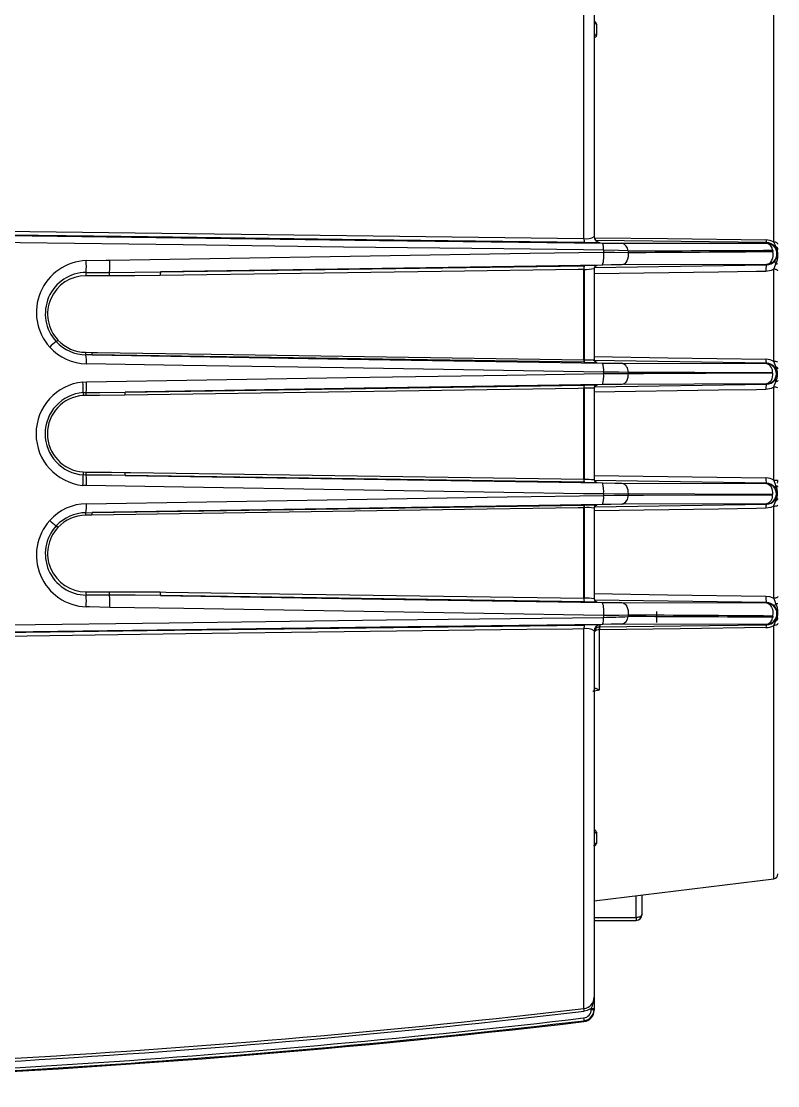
# Model space of a CAD drawing. Extents: x 6 to 134, y 1 to 99.
# Drawn here: x 101.55 to 105.5, y 41.89 to 47.44 of the extents above; entities that cross this region are included whole.
import ezdxf

# ---------------------------------------------------------------- set-up
doc = ezdxf.new("R2010")
doc.units = 0
doc.header["$MEASUREMENT"] = 0
doc.layers.add('OBJECT', color=7, linetype='CONTINUOUS')

msp = doc.modelspace()

# ---------------------------------------------------------------- linework, layer by layer
at = {"layer": 'OBJECT'}
for p, q in [((104.4901, 46.3085), (104.4901, 48.2902)), ((104.5431, 48.2302), (104.5431, 46.3191)), ((105.4812, 46.2908), (105.4812, 47.6032)), ((104.5563, 47.4283), (104.5563, 47.3702)), ((105.4431, 46.2878), (104.5518, 46.2986)), ((104.5727, 46.2892), (104.5727, 46.2891)), ((104.6878, 46.2844), (105.4431, 46.2849)), ((105.4431, 46.2849), (105.4431, 46.2878)), ((104.5923, 46.2483), (104.5923, 46.2387)), ((104.7201, 46.2443), (104.7201, 46.2364)), ((102.2792, 46.1345), (104.4918, 46.1674)), ((104.4899, 45.6761), (104.4899, 46.1482)), ((104.4903, 46.1481), (104.4903, 45.6761)), ((104.5431, 46.1522), (104.5431, 45.6782)), ((104.5447, 46.1581), (105.4431, 46.1717)), ((104.5579, 46.1672), (104.5579, 46.1667)), ((105.4431, 46.1734), (104.688, 46.1716)), ((105.4431, 46.1734), (105.4431, 46.1717)), ((105.4812, 45.6673), (105.4812, 46.1489)), ((102.0103, 46.1145), (101.889, 46.1149)), ((101.8877, 45.7152), (101.9198, 45.7147)), ((101.9216, 45.7016), (101.8895, 45.7021)), ((104.4918, 45.663), (101.9216, 45.7016)), ((105.443, 45.6582), (104.5366, 45.6721)), ((104.5579, 45.6636), (104.5579, 45.6632)), ((104.688, 45.6583), (105.443, 45.6559)), ((105.443, 45.6559), (105.443, 45.6582)), ((104.5923, 45.6121), (104.5923, 45.6044)), ((104.7201, 45.61), (104.7201, 45.6044)), ((101.8732, 45.5597), (101.8919, 45.5607)), ((102.0949, 45.5074), (104.4918, 45.5433)), ((104.4899, 45.0528), (104.4899, 45.5272)), ((104.4903, 45.5272), (104.4903, 45.0528)), ((104.5431, 45.5282), (104.5431, 45.0518)), ((104.5472, 45.5345), (105.443, 45.5482)), ((104.5579, 45.5432), (104.5579, 45.5427)), ((105.443, 45.5502), (104.688, 45.5478)), ((105.443, 45.5502), (105.443, 45.5482)), ((105.4812, 45.0475), (105.4812, 45.5325)), ((101.8885, 45.4901), (101.8746, 45.4896)), ((101.8751, 45.505), (101.8901, 45.5056)), ((101.8746, 45.0904), (101.8885, 45.0899)), ((101.8901, 45.0744), (101.8751, 45.075)), ((104.4918, 45.0367), (102.0949, 45.0726)), ((101.8919, 45.0193), (101.8732, 45.0203)), ((105.443, 45.0318), (104.5449, 45.0455)), ((104.5579, 45.0373), (104.5579, 45.0368)), ((104.688, 45.0322), (105.443, 45.0298)), ((105.443, 45.0298), (105.443, 45.0318)), ((104.5923, 44.9756), (104.5923, 44.9679)), ((104.7201, 44.9756), (104.7201, 44.97)), ((101.9216, 44.8784), (104.4918, 44.917)), ((104.4899, 44.4318), (104.4899, 44.9039)), ((104.4903, 44.9039), (104.4903, 44.4318)), ((104.5431, 44.9018), (104.5431, 44.4278)), ((104.547, 44.908), (105.443, 44.9218)), ((104.5579, 44.9168), (104.5579, 44.9164)), ((105.443, 44.9241), (104.688, 44.9217)), ((105.443, 44.9241), (105.443, 44.9218)), ((105.4812, 44.4311), (105.4812, 44.9127)), ((101.9198, 44.8652), (101.8877, 44.8648)), ((101.8895, 44.8779), (101.9216, 44.8784)), ((101.889, 44.4651), (102.0103, 44.4655)), ((104.4918, 44.4126), (102.2792, 44.4455)), ((105.4431, 44.4083), (104.5447, 44.4219)), ((104.5579, 44.4133), (104.5579, 44.4128)), ((104.688, 44.4084), (105.4431, 44.4066)), ((105.4431, 44.4066), (105.4431, 44.4083)), ((104.5923, 44.3413), (104.5923, 44.3317)), ((104.7201, 44.3436), (104.7201, 44.3357)), ((104.8698, 44.3039), (104.8698, 44.3614)), ((104.5727, 44.2909), (104.5727, 44.2817)), ((105.4431, 44.2951), (104.6878, 44.2956)), ((105.4431, 44.2951), (105.4431, 44.2922)), ((105.4431, 44.2951), (105.4431, 44.2951)), ((105.4431, 44.2922), (105.4431, 44.2922)), ((105.4812, 42.9673), (105.4812, 44.2892)), ((104.4901, 42.2898), (104.4901, 44.2715)), ((104.5431, 44.2609), (104.5431, 42.3497)), ((104.5727, 44.2817), (104.5695, 44.2814)), ((104.5695, 44.2671), (104.5695, 43.9514)), ((104.57, 44.2671), (104.5695, 44.2671)), ((104.5695, 43.9514), (104.537, 43.9439)), ((104.5563, 43.2098), (104.5563, 43.1517)), ((104.5431, 42.8521), (105.4812, 42.9673)), ((104.7631, 42.7649), (104.7631, 42.8791)), ((104.7931, 42.8828), (104.7931, 42.7799)), ((104.5431, 42.7649), (104.7631, 42.7649)), ((104.5431, 42.7499), (104.7631, 42.7499)), ((104.7631, 42.7649), (104.7631, 42.7499)), ((104.5431, 42.3497), (104.5431, 42.2903)), ((104.5282, 42.2852), (104.5282, 42.29)), ((104.5431, 42.2903), (104.5431, 42.2856)), ((104.5431, 42.2856), (104.5431, 42.2808)), ((104.4901, 42.2212), (104.4901, 42.2259))]:
    msp.add_line(p, q, dxfattribs=at)
at = {"layer": 'OBJECT', "flags": 128}
for points in [[(100.9533, 46.3546), (101.1813, 46.3515), (102.0097, 46.3404), (102.8371, 46.3296), (103.6643, 46.3189), (104.4901, 46.3085)], [(104.4932, 46.2886), (103.3551, 46.3028), (102.2144, 46.3175), (101.0691, 46.3327), (100.9719, 46.3341)], [(100.9741, 46.3317), (101.0899, 46.3301), (102.256, 46.3146), (103.4228, 46.2995), (104.5869, 46.285)], [(104.5923, 46.2483), (104.4881, 46.2495), (104.0708, 46.2545), (103.235, 46.2648), (102.3978, 46.2755), (101.2608, 46.2905), (101.0084, 46.2939)], [(104.5443, 46.3132), (104.9271, 46.3084), (105.4404, 46.302)], [(104.5869, 46.285), (104.6484, 46.2845), (104.6878, 46.2844)], [(105.4922, 46.2666), (105.4879, 46.2756), (105.4812, 46.2908)], [(105.5031, 46.2801), (105.5027, 46.282), (105.5015, 46.2839), (105.4995, 46.2856), (105.4969, 46.2872), (105.4936, 46.2885), (105.4898, 46.2896), (105.4856, 46.2903), (105.4812, 46.2908)], [(102.0134, 46.1966), (102.1181, 46.1983), (102.5367, 46.2053), (103.373, 46.219), (104.2078, 46.2325), (104.5923, 46.2387)], [(104.7201, 46.2443), (104.6702, 46.2463), (104.5923, 46.2483)], [(104.5923, 46.2387), (104.6492, 46.2384), (104.7201, 46.2364)], [(104.7201, 46.2364), (104.7211, 46.2248), (104.7204, 46.2132), (104.718, 46.2021), (104.7141, 46.1921), (104.7089, 46.1837), (104.7026, 46.1773), (104.6955, 46.1732), (104.688, 46.1716)], [(105.4752, 46.2413), (105.4766, 46.2295), (105.4763, 46.2174), (105.4741, 46.2058), (105.4702, 46.1952), (105.4649, 46.1863), (105.4583, 46.1795), (105.4509, 46.1751), (105.4431, 46.1734)], [(101.8906, 46.1938), (101.9953, 46.1963), (102.0134, 46.1966)], [(105.4812, 46.1489), (105.4848, 46.1582), (105.4922, 46.1776)], [(105.4868, 46.1925), (105.4863, 46.1914), (105.4861, 46.19), (105.4862, 46.1883), (105.4867, 46.1865), (105.4876, 46.1844), (105.4888, 46.1823), (105.4903, 46.18), (105.4922, 46.1776)], [(101.8902, 46.1322), (101.9944, 46.1325), (102.0118, 46.1325)], [(102.0118, 46.1325), (102.1455, 46.133), (102.2792, 46.1345)], [(104.4899, 46.1482), (104.4603, 46.1477), (104.3416, 46.146), (103.867, 46.1391), (102.2774, 46.1159)], [(104.5871, 46.1706), (103.435, 46.1529), (102.2792, 46.1345)], [(105.4405, 46.1377), (105.3909, 46.1369), (105.1928, 46.1341), (104.5431, 46.1247)], [(104.5579, 46.1667), (104.5561, 46.1665), (104.5559, 46.1665)], [(104.688, 46.1716), (104.6319, 46.1712), (104.5871, 46.1706)], [(105.4812, 46.1489), (105.4673, 46.1425), (105.4405, 46.1377)], [(105.5031, 46.1397), (105.5027, 46.1414), (105.5015, 46.143), (105.4995, 46.1445), (105.4969, 46.1458), (105.4936, 46.147), (105.4898, 46.1479), (105.4856, 46.1485), (105.4812, 46.1489)], [(102.2774, 46.1159), (102.1438, 46.1145), (102.0103, 46.1145)], [(101.9198, 45.7147), (101.9495, 45.7143), (102.0683, 45.7125), (102.5437, 45.7054), (104.4899, 45.6761)], [(101.9216, 45.7016), (103.2555, 45.6802), (104.5871, 45.6593)], [(104.5431, 45.6929), (104.928, 45.687), (105.4404, 45.6791)], [(104.5923, 45.6121), (104.4881, 45.6138), (104.0707, 45.6203), (103.2348, 45.6335), (102.3976, 45.647), (101.8919, 45.6553)], [(104.5559, 45.6638), (104.5572, 45.6637), (104.5579, 45.6636)], [(104.5871, 45.6593), (104.6503, 45.6586), (104.688, 45.6583)], [(105.4922, 45.6397), (105.4879, 45.6501), (105.4812, 45.6673)], [(101.8919, 45.5607), (101.9966, 45.5624), (102.4155, 45.5694), (103.2525, 45.583), (104.0881, 45.5964), (104.5923, 45.6044)], [(104.7201, 45.61), (104.6724, 45.6109), (104.5923, 45.6121)], [(104.5923, 45.6044), (104.6471, 45.6047), (104.7201, 45.6044)], [(104.7201, 45.6044), (104.72, 45.5937), (104.7185, 45.5833), (104.7157, 45.5737), (104.7118, 45.5651), (104.7068, 45.5579), (104.701, 45.5525), (104.6947, 45.5491), (104.688, 45.5478)], [(105.4751, 45.6086), (105.3938, 45.6087), (105.0682, 45.6093), (104.7201, 45.61)], [(104.7201, 45.6044), (104.8015, 45.6047), (105.1271, 45.6062), (105.4751, 45.6078)], [(105.4751, 45.6078), (105.4751, 45.5971), (105.4737, 45.5865), (105.471, 45.5767), (105.467, 45.5679), (105.462, 45.5606), (105.4562, 45.5551), (105.4498, 45.5516), (105.443, 45.5502)], [(105.5031, 45.5681), (105.503, 45.5672), (105.5024, 45.5662), (105.5015, 45.5653), (105.5002, 45.5644), (105.4986, 45.5636), (105.4967, 45.5629), (105.4946, 45.5622), (105.4922, 45.5616)], [(101.8901, 45.5056), (101.9611, 45.5059), (102.0949, 45.5074)], [(104.4899, 45.5272), (104.4602, 45.5267), (104.3414, 45.525), (103.8662, 45.5179), (102.0931, 45.4915)], [(104.5871, 45.5468), (103.3428, 45.5274), (102.0949, 45.5074)], [(105.4404, 45.5208), (105.3908, 45.52), (105.1924, 45.5171), (104.5431, 45.5073)], [(104.5579, 45.5427), (104.5562, 45.5425), (104.5559, 45.5425)], [(104.688, 45.5478), (104.6303, 45.5473), (104.5871, 45.5468)], [(105.4812, 45.5325), (105.467, 45.5257), (105.4404, 45.5208)], [(105.4812, 45.5325), (105.484, 45.5403), (105.4922, 45.5616)], [(102.0931, 45.4915), (101.9594, 45.4902), (101.8885, 45.4901)], [(101.8885, 45.0899), (102.0222, 45.0893), (102.0931, 45.0885)], [(102.0949, 45.0726), (102.024, 45.0735), (101.8901, 45.0744)], [(102.0931, 45.0885), (102.1228, 45.088), (102.2416, 45.0863), (102.7168, 45.0792), (104.4899, 45.0528)], [(102.0949, 45.0726), (103.3421, 45.0526), (104.5871, 45.0332)], [(104.5431, 45.0727), (104.9277, 45.0669), (105.4404, 45.0592)], [(104.5923, 44.9756), (104.4881, 44.9772), (104.0709, 44.9839), (103.2352, 44.9973), (102.3982, 45.0109), (101.8919, 45.0193)], [(104.5554, 45.0375), (104.556, 45.0374), (104.5558, 45.0375), (104.5551, 45.0376), (104.5541, 45.0378), (104.5517, 45.0387), (104.5487, 45.0406), (104.5481, 45.0413)], [(104.5559, 45.0375), (104.5572, 45.0374), (104.5579, 45.0373)], [(104.5871, 45.0332), (104.6506, 45.0325), (104.688, 45.0322)], [(104.688, 45.0322), (104.6947, 45.0309), (104.701, 45.0275), (104.7068, 45.0221), (104.7118, 45.0149), (104.7157, 45.0063), (104.7185, 44.9967), (104.72, 44.9863), (104.7201, 44.9756)], [(105.443, 45.0298), (105.4498, 45.0284), (105.4562, 45.0249), (105.462, 45.0194), (105.467, 45.0121), (105.471, 45.0033), (105.4737, 44.9935), (105.4751, 44.9829), (105.4751, 44.9722)], [(105.4922, 45.0184), (105.4879, 45.0296), (105.4812, 45.0475)], [(105.5031, 45.0119), (105.503, 45.0128), (105.5024, 45.0138), (105.5015, 45.0147), (105.5002, 45.0156), (105.4986, 45.0164), (105.4967, 45.0171), (105.4946, 45.0178), (105.4922, 45.0184)], [(105.499, 45.0352), (105.5016, 45.0387), (105.5016, 45.0388)], [(101.8919, 44.9247), (101.9967, 44.9265), (102.4156, 44.9333), (103.2528, 44.9468), (104.0887, 44.96), (104.5923, 44.9679)], [(104.7201, 44.9756), (104.6728, 44.9753), (104.5923, 44.9756)], [(104.5923, 44.9679), (104.6475, 44.9687), (104.7201, 44.97)], [(105.4751, 44.9722), (105.3938, 44.9726), (105.0684, 44.9741), (104.7201, 44.9756)], [(104.7201, 44.97), (104.8016, 44.9702), (105.1272, 44.9708), (105.4751, 44.9714)], [(104.4899, 44.9039), (104.4602, 44.9034), (104.3414, 44.9017), (103.866, 44.8945), (101.9198, 44.8652)], [(104.5871, 44.9207), (103.2564, 44.8999), (101.9216, 44.8784)], [(105.4404, 44.9009), (105.3908, 44.9002), (105.1923, 44.8971), (104.5431, 44.8871)], [(104.5579, 44.9164), (104.5561, 44.9162), (104.5559, 44.9162)], [(104.688, 44.9217), (104.6306, 44.9212), (104.5871, 44.9207)], [(105.4812, 44.9127), (105.4664, 44.9056), (105.4404, 44.9009)], [(105.4812, 44.9127), (105.4821, 44.9152), (105.4922, 44.9403)], [(102.0103, 44.4655), (102.1439, 44.4655), (102.2774, 44.4641)], [(102.2774, 44.4641), (102.3071, 44.4637), (102.4257, 44.462), (102.9005, 44.455), (104.4899, 44.4318)], [(104.5431, 44.4553), (104.9262, 44.4498), (105.4405, 44.4423)], [(102.0118, 44.4475), (101.9077, 44.4478), (101.8902, 44.4478)], [(102.2792, 44.4455), (102.1456, 44.447), (102.0118, 44.4475)], [(102.2792, 44.4455), (103.4343, 44.4271), (104.5871, 44.4094)], [(104.5558, 44.4135), (104.557, 44.4134), (104.5579, 44.4133)], [(104.5871, 44.4094), (104.6494, 44.4086), (104.688, 44.4084)], [(104.688, 44.4084), (104.6955, 44.4068), (104.7026, 44.4027), (104.7089, 44.3963), (104.7141, 44.3879), (104.718, 44.3779), (104.7204, 44.3668), (104.7211, 44.3552), (104.7201, 44.3436)], [(105.4405, 44.4423), (105.459, 44.44), (105.4812, 44.4311)], [(105.4431, 44.4066), (105.4509, 44.4049), (105.4583, 44.4005), (105.4649, 44.3937), (105.4702, 44.3848), (105.4741, 44.3742), (105.4763, 44.3626), (105.4766, 44.3505), (105.4752, 44.3387)], [(105.5031, 44.4403), (105.5027, 44.4386), (105.5015, 44.437), (105.4995, 44.4355), (105.4969, 44.4342), (105.4936, 44.433), (105.4898, 44.4321), (105.4856, 44.4315), (105.4812, 44.4311)], [(105.4922, 44.4024), (105.4879, 44.4138), (105.4812, 44.4311)], [(105.4868, 44.3875), (105.4863, 44.3886), (105.4861, 44.39), (105.4862, 44.3917), (105.4867, 44.3935), (105.4876, 44.3956), (105.4888, 44.3977), (105.4903, 44.4), (105.4922, 44.4024)], [(102.0134, 44.3834), (101.9086, 44.3857), (101.8906, 44.3862)], [(104.5923, 44.3413), (104.4882, 44.343), (104.0714, 44.3497), (103.2363, 44.3632), (102.3998, 44.377), (102.0134, 44.3834)], [(104.7201, 44.3436), (104.6713, 44.3419), (104.5923, 44.3413)], [(100.9711, 44.2459), (101.0664, 44.2472), (102.2091, 44.2624), (103.3524, 44.2772), (104.4932, 44.2914)], [(104.5869, 44.295), (103.4256, 44.2805), (102.2615, 44.2655), (101.0926, 44.2499), (100.9735, 44.2483)], [(101.0123, 44.2861), (101.4862, 44.2925), (102.3245, 44.3036), (103.4597, 44.318), (104.5923, 44.3317)], [(104.5727, 44.2817), (104.9951, 44.2868), (105.4431, 44.2922)], [(104.6878, 44.2956), (104.6327, 44.2954), (104.5869, 44.295)], [(105.4812, 44.2892), (105.4826, 44.2929), (105.4922, 44.3134)], [(105.5031, 44.2999), (105.5027, 44.298), (105.5015, 44.2961), (105.4995, 44.2944), (105.4969, 44.2928), (105.4936, 44.2915), (105.4898, 44.2904), (105.4856, 44.2897), (105.4812, 44.2892)], [(104.4901, 44.2715), (104.4305, 44.2708), (104.1922, 44.2678), (103.2372, 44.2556), (102.4103, 44.2449), (101.5824, 44.2339), (100.95, 44.2253)], [(104.5695, 44.2671), (104.5639, 44.2664), (104.5561, 44.2645), (104.5497, 44.2614), (104.5445, 44.2564), (104.5431, 44.2518), (104.5431, 44.2517)], [(105.4405, 44.278), (104.9925, 44.2724), (104.57, 44.2671)], [(104.5431, 43.942), (104.5434, 43.9498), (104.544, 43.9541), (104.5446, 43.9566), (104.546, 43.9593), (104.5471, 43.9604), (104.55, 43.9616), (104.5514, 43.9616), (104.5586, 43.9591), (104.5693, 43.9516), (104.5695, 43.9514)], [(104.5432, 43.9437), (104.5432, 43.9457), (104.5434, 43.9481), (104.5436, 43.9494), (104.5437, 43.95), (104.5437, 43.9499)], [(104.5435, 43.1386), (104.5435, 43.1409), (104.5441, 43.1423), (104.544, 43.1422)], [(104.7931, 42.7799), (104.7926, 42.777), (104.7909, 42.7741), (104.7881, 42.7715), (104.7843, 42.7693), (104.7798, 42.7674), (104.7746, 42.766), (104.769, 42.7652), (104.7631, 42.7649)], [(104.5282, 42.29), (104.5072, 42.2788), (104.4918, 42.2754)]]:
    msp.add_lwpolyline(points, dxfattribs=at)
at = {"layer": 'OBJECT'}
for centre, radius, start, end in [((104.557, 47.4422), 0.0139, 183.3904, 267.0667), ((104.5475, 47.4405), 0.00432, 169.548, 218.0487), ((104.5395, 47.4243), 0.0173, 13.2677, 77.6336), ((104.5568, 47.384), 0.0137, 184.1681, 267.8651), ((104.5423, 47.3731), 0.0143, 273.4019, 348.6617), ((104.5304, 46.3045), 0.0405, 174.3415, 203.1184), ((104.5015, 46.3891), 0.0814, 261.928, 300.7146), ((104.524, 47.6441), 1.3559, 268.6963, 272.058), ((104.5733, 46.3194), 0.0302, 179.7037, 268.8778), ((104.5731, 46.3191), 0.03, 180.0041, 269.1823), ((104.5172, 46.2559), 0.0755, 354.184, 22.688), ((105.4661, 46.2995), 0.0258, 174.4486, 206.9819), ((105.4392, 46.2184), 0.0836, 59.8903, 89.1812), ((105.4423, 46.2298), 0.058, 39.5433, 89.1736), ((105.4349, 46.2451), 0.0406, 3.9667, 78.349), ((105.4421, 46.2291), 0.0557, 270.9482, 89.0356), ((104.4413, 46.2162), 0.1527, 342.6444, 8.4634), ((104.6784, 46.2437), 0.0417, 0.8081, 76.9731), ((103.5591, 367.7893), 321.547, 270.206884, 270.341459), ((101.3457, 623.3898), 577.1633, 270.3349833, 270.4099401), ((105.4751, 46.2446), 0.0033, 270.8674, 85.9913), ((105.4429, 46.2298), 0.0576, 319.7575, 39.9528), ((105.4897, 46.2713), 0.00532, 239.3953, 297.1869), ((105.4058, 46.2221), 0.0971, 332.7426, 27.2574), ((105.4843, 46.2494), 0.0189, 2.9322, 65.3074), ((101.9007, 45.9238), 0.2702, 92.1323, 222.0742), ((101.4564, 46.1659), 0.4351, 355.5549, 3.6742), ((101.6343, 46.174), 0.3799, 353.7288, 3.4163), ((105.4423, 46.2297), 0.058, 270.8071, 320.1689), ((105.4939, 46.223), 0.0454, 267.7629, 281.6857), ((101.8921, 45.9171), 0.215, 90.5121, 222.8226), ((101.9545, 46.1189), 0.0657, 168.3626, 183.5265), ((102.0672, 46.1187), 0.057, 166.0338, 184.2692), ((102.3138, 46.1217), 0.0369, 159.6947, 189.1906), ((104.5271, 46.1544), 0.0376, 159.7236, 189.4723), ((104.533, 46.1545), 0.0433, 162.5974, 188.3889), ((104.492, 46.1991), 0.051, 267.7159, 268.0553), ((104.4955, 46.4265), 0.2785, 268.9117, 279.842), ((104.5224, 45.3804), 0.7876, 87.4188, 92.2291), ((104.5581, 46.1522), 0.015, 90.9945, 179.9962), ((104.5581, 46.1517), 0.015, 136.4465, 179.9995), ((104.5581, 46.1517), 0.015, 90.9952, 136.4493), ((104.5584, 46.1512), 0.0156, 99.1779, 135.5592), ((105.5122, 46.1493), 0.0726, 162.0236, 189.2027), ((101.8888, 45.9153), 0.1996, 89.9368, 223.1085), ((101.9096, 45.5237), 0.3031, 125.3113, 133.7274), ((101.8966, 45.9196), 0.2644, 222.0002, 268.9838), ((101.4327, 46.1089), 0.453, 311.7566, 313.2385), ((101.8925, 45.9179), 0.2158, 222.8907, 269.2027), ((101.8903, 45.917), 0.2019, 223.1772, 269.2843), ((101.915, 45.7122), 0.0274, 173.8192, 201.6983), ((101.688, 45.6684), 0.2043, 356.3117, 9.492), ((101.945, 45.7116), 0.0254, 172.7729, 203.0117), ((104.5151, 45.6729), 0.0253, 172.7844, 203.04), ((104.4918, 45.7781), 0.102, 268.969, 269.1385), ((104.5192, 45.6728), 0.0291, 173.549, 199.6793), ((104.5067, 45.932), 0.2564, 266.3178, 278.1656), ((104.5581, 45.6786), 0.015, 179.9964, 225.2654), ((104.5581, 45.6782), 0.015, 180.0044, 269.0044), ((105.4848, 45.6741), 0.0447, 173.5386, 200.738), ((105.4392, 45.5985), 0.0806, 58.6259, 89.1349), ((104.5221, 46.8035), 1.1409, 268.4765, 271.7968), ((104.5581, 45.6786), 0.015, 225.2609, 269.0003), ((104.5572, 45.6762), 0.0124, 220.4889, 264.5026), ((104.4868, 45.6242), 0.1062, 353.4788, 19.3121), ((104.6753, 45.6151), 0.0451, 353.5685, 73.6795), ((105.4423, 45.6033), 0.055, 36.903, 89.1736), ((105.4307, 45.613), 0.0446, 354.3452, 74.0046), ((105.4421, 45.603), 0.0529, 270.9943, 89.0057), ((105.486, 45.6319), 0.0358, 61.4077, 97.7848), ((105.4783, 45.6569), 0.0221, 291.0114, 308.8709), ((105.4426, 45.6032), 0.0548, 322.777, 37.1251), ((105.4112, 45.6007), 0.0898, 334.2461, 25.7539), ((105.489, 45.6257), 0.0144, 9.5672, 77.2101), ((104.4601, 45.5875), 0.1333, 342.2171, 7.2942), ((105.4422, 45.6032), 0.055, 270.8219, 322.9996), ((105.4751, 45.6082), 0.000367, 270.8956, 89.0987), ((105.4998, 45.5734), 0.0141, 193.6247, 236.9269), ((101.9001, 45.29), 0.2711, 95.698, 264.302), ((101.5537, 45.5211), 0.3218, 357.1234, 6.8878), ((101.5512, 45.544), 0.3411, 353.5374, 2.8148), ((102.1245, 45.496), 0.0318, 158.9066, 188.0317), ((104.522, 45.5318), 0.0324, 159.0317, 188.1298), ((104.4922, 45.7304), 0.2033, 269.373, 269.4581), ((104.5272, 45.5319), 0.0373, 162.0619, 187.219), ((104.6581, 38.2278), 7.3013, 90.90246, 91.31754), ((104.523, 44.7227), 0.8212, 87.5632, 92.1766), ((104.5581, 45.5282), 0.015, 90.9956, 179.9956), ((104.5581, 45.5277), 0.015, 145.6304, 179.9977), ((104.5581, 45.5277), 0.015, 90.9983, 145.6265), ((104.5577, 45.5286), 0.014, 97.3213, 147.6493), ((105.5017, 45.5288), 0.0618, 161.6693, 187.4667), ((105.4862, 45.4803), 0.0524, 71.1011, 95.4364), ((101.8916, 45.29), 0.2156, 94.3787, 265.6213), ((101.8883, 45.29), 0.2001, 93.9259, 266.0741), ((101.9203, 45.4956), 0.0461, 168.3129, 187.4713), ((101.9354, 45.493), 0.0469, 164.5289, 183.586), ((101.5537, 45.0589), 0.3218, 353.1122, 2.8766), ((101.9203, 45.0844), 0.0461, 172.5287, 191.6871), ((101.9354, 45.087), 0.0469, 176.4141, 195.471), ((101.5512, 45.036), 0.3411, 357.1852, 6.4626), ((102.1245, 45.084), 0.0318, 171.9685, 201.0933), ((104.522, 45.0482), 0.0324, 171.8702, 200.9683), ((104.4922, 44.8496), 0.2033, 90.5419, 90.627), ((104.5272, 45.0481), 0.0373, 172.781, 197.9381), ((104.6589, 52.3902), 7.3393, 268.68353, 269.09647), ((104.5222, 46.1811), 1.1449, 268.4758, 271.7846), ((104.5581, 45.0522), 0.015, 180.0008, 227.3486), ((104.5581, 45.0518), 0.015, 180.0041, 269.0049), ((104.5581, 45.0523), 0.015, 227.347, 269.0017), ((104.4601, 44.9925), 0.1333, 352.7058, 17.7829), ((105.5017, 45.0512), 0.0618, 172.5334, 198.3306), ((105.4392, 44.9787), 0.0806, 58.6391, 89.1601), ((105.4422, 44.9768), 0.055, 36.9996, 89.1788), ((105.4421, 44.977), 0.0529, 270.9944, 89.0057), ((105.4862, 45.0997), 0.0524, 264.563, 288.8992), ((105.4998, 45.0066), 0.0141, 123.0731, 166.3753), ((105.4426, 44.9768), 0.0547, 322.8667, 37.2312), ((105.4117, 44.9793), 0.0894, 334.1074, 25.8926), ((104.4868, 44.9558), 0.1062, 340.6878, 6.5213), ((104.6753, 44.9649), 0.0451, 286.3207, 6.4314), ((105.4307, 44.967), 0.0446, 285.9955, 5.6547), ((105.4751, 44.9718), 0.000367, 270.876, 89.1298), ((105.489, 44.9543), 0.0144, 282.7903, 350.4325), ((101.8967, 44.6601), 0.2647, 91.0462, 137.9698), ((101.688, 44.9116), 0.2043, 350.5081, 3.6883), ((104.5151, 44.9071), 0.0253, 156.9598, 187.2158), ((104.4921, 44.7858), 0.1182, 90.88, 91.0264), ((104.5192, 44.9072), 0.0291, 160.3208, 186.4508), ((104.5069, 44.6531), 0.2513, 81.7143, 93.8021), ((104.5229, 44.1103), 0.8073, 87.5167, 92.21), ((104.5581, 44.9018), 0.015, 90.9954, 179.9958), ((104.5581, 44.9014), 0.015, 145.7271, 179.9992), ((104.5581, 44.9014), 0.015, 90.9985, 145.7253), ((104.5577, 44.9022), 0.0141, 97.3834, 147.7273), ((105.4848, 44.9059), 0.0447, 159.2621, 186.4613), ((105.4423, 44.9767), 0.055, 270.8266, 323.0967), ((105.486, 44.9481), 0.0358, 262.2153, 298.5928), ((105.4783, 44.9231), 0.0221, 51.1266, 68.9911), ((101.8925, 44.6622), 0.2157, 90.7905, 137.1161), ((101.8903, 44.6629), 0.2019, 90.7186, 136.8198), ((101.915, 44.8678), 0.0274, 158.3013, 186.1812), ((101.945, 44.8684), 0.0254, 156.9884, 187.227), ((101.901, 44.6564), 0.2704, 137.9958, 267.7977), ((101.8921, 44.6629), 0.215, 137.1819, 269.4835), ((101.8888, 44.6647), 0.1996, 136.8963, 270.0583), ((101.9096, 45.0563), 0.3031, 226.2727, 234.6887), ((101.4325, 44.4708), 0.4533, 46.7621, 48.243), ((101.9545, 44.4611), 0.0657, 176.4735, 191.6375), ((102.0672, 44.4613), 0.057, 175.7307, 193.9663), ((102.3138, 44.4583), 0.0369, 170.8095, 200.3052), ((101.4564, 44.4141), 0.4351, 356.3258, 4.4451), ((101.6343, 44.406), 0.3799, 356.5837, 6.2712), ((104.5271, 44.4256), 0.0376, 170.5277, 200.2763), ((104.533, 44.4255), 0.0433, 171.6111, 197.4026), ((104.492, 44.3802), 0.0517, 91.953, 92.288), ((104.4945, 44.1399), 0.292, 80.4115, 90.8347), ((104.5213, 45.5521), 1.1399, 268.5144, 271.8376), ((104.5581, 44.4283), 0.015, 180.0013, 227.6918), ((104.5581, 44.4278), 0.015, 180.0042, 269.0047), ((104.5581, 44.4283), 0.015, 227.6923, 269.0008), ((104.5571, 44.4255), 0.0121, 222.4767, 264.3446), ((104.4413, 44.3638), 0.1527, 351.5366, 17.3556), ((105.5122, 44.4307), 0.0726, 170.7972, 197.9765), ((105.4423, 44.3503), 0.058, 39.8303, 89.1936), ((105.4421, 44.3508), 0.0557, 271.013, 89.0519), ((105.4093, 44.3579), 0.094, 331.7599, 28.2401), ((105.4939, 44.357), 0.0454, 78.3139, 92.2383), ((101.6257, -489.733), 534.0855, 89.587032, 89.668034), ((105.4429, 44.3502), 0.0576, 320.0478, 40.2419), ((104.5304, 44.2755), 0.0405, 156.8815, 185.6586), ((104.5275, 43.4642), 0.828, 86.8696, 92.3761), ((104.5731, 44.2609), 0.03, 90.8176, 179.9958), ((104.5172, 44.3241), 0.0755, 337.312, 5.8161), ((104.5361, 48.2416), 3.9103, 270.8235, 272.6967), ((104.6784, 44.3363), 0.0417, 283.0268, 359.1918), ((103.4249, -305.2576), 349.5957, 89.663968, 89.787723), ((105.466, 44.2805), 0.0257, 153.1059, 185.7485), ((105.4392, 44.3616), 0.0837, 270.8468, 300.1038), ((105.4349, 44.3347), 0.0404, 281.7693, 356.2485), ((105.4423, 44.3502), 0.058, 270.8235, 320.4554), ((105.4751, 44.3354), 0.0033, 271.3541, 89.2445), ((105.4897, 44.3087), 0.00532, 62.813, 120.6074), ((105.4843, 44.3306), 0.0189, 294.6924, 357.0677), ((104.5036, 44.2014), 0.0714, 56.4337, 100.9238), ((104.5731, 44.2517), 0.03, 96.9284, 179.9592), ((104.6091, 44.2742), 0.0403, 169.7229, 190.2771), ((104.5967, 44.2697), 0.0268, 153.4923, 185.5989), ((104.5426, 43.2072), 0.0139, 10.6215, 87.9701), ((104.5568, 43.196), 0.0137, 92.1343, 175.8325), ((104.557, 43.1378), 0.0139, 92.9317, 176.6108), ((104.5393, 43.1559), 0.0175, 283.9148, 346.3175), ((105.4781, 42.9921), 0.025, 277, 0), ((104.7631, 42.7799), 0.03, 270, 0), ((104.4829, 42.3496), 0.0602, 276.8508, 0.1308), ((104.3781, 42.3593), 0.1653, 335.2059, 356.6952), ((98.6113, 92.4203), 50.474, 269.99078, 276.68859), ((104.4831, 42.2852), 0.0451, 276.7817, 0.0577), ((96.7923, 41.3755), 7.752, 6.66577, 6.77348), ((104.4831, 42.2856), 0.0601, 276.7319, 0.0441), ((104.5319, 42.433), 0.1431, 268.5062, 274.5013), ((104.5319, 42.4283), 0.1431, 268.506, 274.5003), ((98.6112, 92.4207), 50.489, 269.99087, 276.68863), ((98.61, 92.3992), 50.5021, 270.7263, 276.68432), ((112.0658, 43.1253), 7.6289, 186.66049, 186.77001), ((104.4831, 42.2808), 0.06, 276.6732, 0), ((98.6103, 92.3946), 50.512, 270.73699, 276.68465), ((98.6031, 92.538), 50.66, 272.14123, 276.67316)]:
    msp.add_arc(centre, radius, start, end, dxfattribs=at)
msp.add_ellipse((105.4881, 45.0454), major_axis=(0, 0.025), ratio=0.6, start_param=4.158367, end_param=4.712389, dxfattribs=at)

doc.saveas('drawing.dxf')
